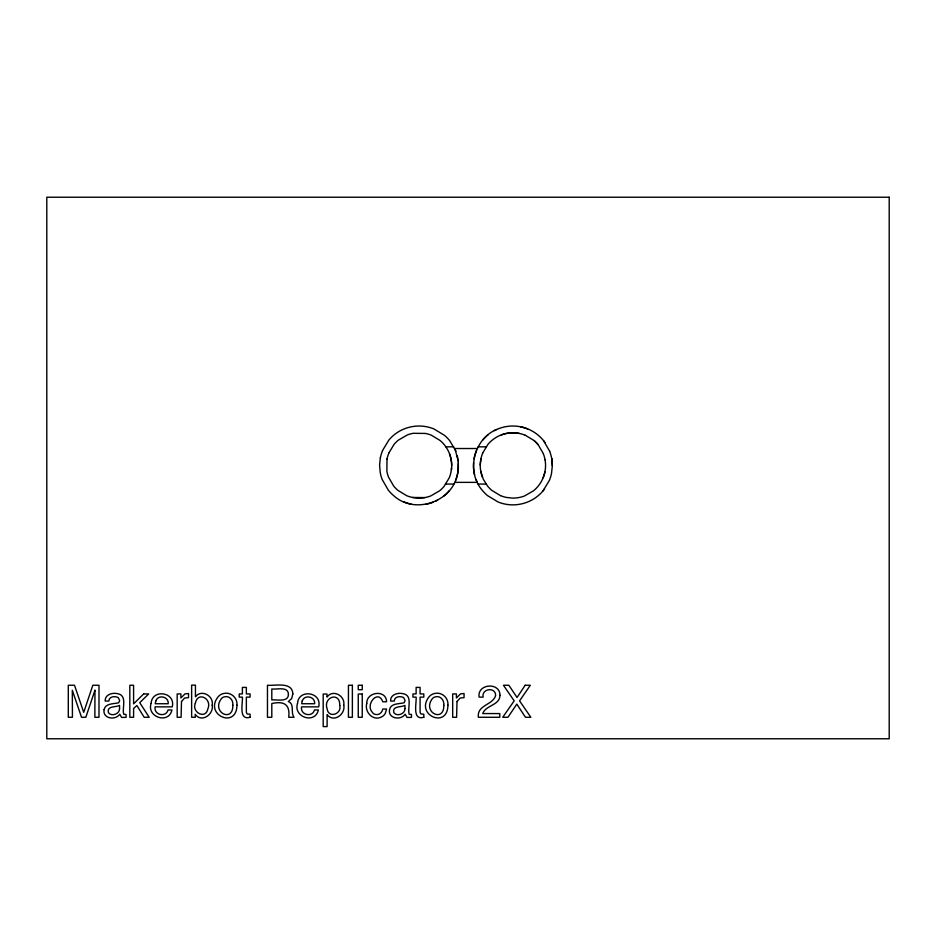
<?xml version="1.0" encoding="UTF-8"?>
<svg xmlns="http://www.w3.org/2000/svg" width="936" height="936" viewBox="0 0 936 936"><rect width="100%" height="100%" fill="white"/><g stroke="black" fill="none" stroke-linecap="round" stroke-linejoin="round"><path stroke-width="1.4" d="M387.013 458.956L386.872 471.194A32.468 32.468 0 0 0 388.522 477.126L393.623 485.971A33.146 33.146 0 0 0 397.917 490.37L406.657 495.67A32.479 32.479 0 0 0 412.53 497.449L424.768 497.589A32.468 32.468 0 0 0 430.7 495.951L439.546 490.85A33.134 33.134 0 0 0 443.945 486.556L449.245 477.816A32.479 32.479 0 0 0 451.023 471.931C452.977 462.536 450.485 452.357 444.425 444.916A33.134 33.134 0 0 0 440.131 440.517L431.391 435.217A32.468 32.468 0 0 0 425.506 433.438L413.267 433.298A32.479 32.479 0 0 0 407.347 434.947L398.49 440.037A33.123 33.123 0 0 0 394.091 444.343L388.791 453.071M473.581 462.524L473.499 466.233A29.753 29.753 0 0 0 473.909 471.159M480.238 465.063L480.893 458.956M552.322 465.894A38.68 38.68 0 0 0 551.713 458.5L552.322 465.894L551.538 473.277A39.207 39.207 0 0 1 549.385 480.379L542.997 490.92A40.002 40.002 0 0 1 537.685 496.115C528.7 503.428 516.415 506.435 505.066 504.083A39.207 39.207 0 0 1 497.964 501.93L487.422 495.542A39.991 39.991 0 0 1 482.227 490.23C465.344 470.785 474.318 436.925 498.806 428.618A39.207 39.207 0 0 1 505.955 426.64C517.362 424.546 529.565 427.834 538.375 435.357A39.991 39.991 0 0 1 543.57 440.657L549.725 451.351M451.374 469.907L451.597 467.825M380.379 457.61L379.595 464.993L380.203 472.387A39.207 39.207 0 0 0 382.204 479.536L388.358 490.23A40.002 40.002 0 0 0 393.541 495.53C415.057 515.514 454.311 501.193 457.868 472.06A29.753 29.753 0 0 0 458.394 467.134L458.02 459.728M500.643 495.67A32.479 32.479 0 0 0 506.54 497.449L512.519 498.104A32.046 32.046 0 0 0 518.649 497.589A32.479 32.479 0 0 0 524.569 495.951L533.426 490.85A33.123 33.123 0 0 0 537.826 486.556C544.05 479.244 546.776 469.135 545.044 459.693M474.049 458.839L474.26 457.61A39.195 39.195 0 0 1 476.412 450.508M382.531 450.508L388.931 439.967A40.002 40.002 0 0 1 394.243 434.772C403.229 427.459 415.502 424.453 426.851 426.804A39.207 39.207 0 0 1 433.953 428.957L444.506 435.357A40.002 40.002 0 0 1 449.69 440.657L455.364 450.216L458.195 460.957M482.672 453.071L487.972 444.343A33.134 33.134 0 0 1 492.371 440.037C499.812 433.988 509.991 431.484 519.386 433.438A32.479 32.479 0 0 1 525.143 435.217M446.39 483.268L445.84 484.064L453.761 484.064M485.538 447.619L486.088 446.835L478.167 446.835M542.985 490.92L544.53 488.978M494.278 430.689L496.525 429.577M435.392 501.31L437.638 500.198M445.84 446.835L453.773 446.835M454.615 448.519L477.29 448.519M454.627 482.368L477.301 482.368M478.144 484.064L486.076 484.064M525.271 435.217L534.011 440.517A33.134 33.134 0 0 1 538.305 444.916L543.406 453.773M500.526 495.67L491.798 490.37A33.146 33.146 0 0 1 487.492 485.971L483.187 479.01L480.753 471.194A32.046 32.046 0 0 1 480.893 459.085A32.479 32.479 0 0 1 482.672 453.2M543.57 440.657L545.056 442.634M476.073 479.536L477.032 481.818M454.884 449.069L455.844 451.351M457.236 455.774L457.833 458.5M474.084 472.387L474.599 474.809M458.394 463.425L457.657 473.277A39.183 39.183 0 0 1 455.516 480.379M482.391 477.126A32.479 32.479 0 0 1 480.753 471.194M482.8 439.967A40.002 40.002 0 0 1 488.112 434.784M520.58 426.804A39.207 39.207 0 0 1 527.682 428.957M549.725 451.503A39.207 39.207 0 0 1 551.713 458.652M544.904 471.931A32.479 32.479 0 0 1 543.126 477.816M543.395 453.89A32.479 32.479 0 0 1 545.044 459.822M534 440.517A33.134 33.134 0 0 1 538.305 444.916M501.228 434.947A32.479 32.479 0 0 1 507.148 433.298A32.058 32.058 0 0 1 519.258 433.438M449.116 490.92A40.002 40.002 0 0 1 443.804 496.115M433.122 502.269A39.218 39.218 0 0 1 425.962 504.258M411.196 504.083A39.218 39.218 0 0 1 404.083 501.93M380.379 457.762A39.207 39.207 0 0 1 382.531 450.661M387.013 459.085A32.468 32.468 0 0 1 388.791 453.2M449.526 453.89A32.479 32.479 0 0 1 451.164 459.822M451.164 459.693A32.046 32.046 0 0 1 451.678 465.824M424.768 497.589A32.058 32.058 0 0 1 418.649 498.104A32.058 32.058 0 0 1 412.53 497.449M94.957 690.265L94.864 717.28L98.994 717.28L98.994 685.257L92.839 685.257L83.702 712.331L74.506 685.257L68.293 685.257L68.293 717.28L72.435 717.28L72.318 690.265L81.526 717.28L85.819 717.28L94.957 690.265M339.745 705.463C342.096 714.121 328.325 718.708 327.167 708.926C322.756 696.864 340.341 691.283 339.745 705.463M195.355 703.24C191.295 712.296 205.651 719.761 207.78 709.09C212.495 698.677 197.66 690.862 195.355 703.24M212.191 705.159C214.028 714.437 201.357 723.2 195.25 714.297L195.25 717.28L191.634 717.28L191.634 685.14L195.448 685.14L195.448 696.77C201.404 688.837 214.04 695.893 212.191 705.159M236.937 705.112C236.773 729.542 203.674 714.73 218.17 696.747A9.641 9.641 0 0 1 223.798 693.471C230.829 691.716 237.721 697.963 236.937 705.112M366.772 703.345C364.233 712.109 373.3 721.668 381.9 716.754A8.014 8.014 0 0 0 385.433 713.033L386.568 709.02L382.754 709.02C382.297 712.53 379.033 715.385 375.43 714.449A4.809 4.809 0 0 1 372.247 712.202C365.005 704.27 378.401 688.978 382.754 701.778L386.568 701.778C386.416 689.282 366.385 691.61 366.772 703.345M447.911 705.112C447.736 729.542 414.636 714.73 429.133 696.747A9.641 9.641 0 0 1 434.772 693.471C441.792 691.716 448.695 697.963 447.911 705.112M151.117 703.369C146.402 717.152 168.866 724.534 171.92 709.956L168.059 709.956C166.163 717.725 153.539 715.139 155.13 706.855L172.247 706.855C175.991 692.02 152.041 688.475 151.117 703.369M297.543 703.369C292.828 717.152 315.303 724.534 318.345 709.956L314.496 709.956C312.589 717.725 299.965 715.139 301.567 706.855L318.673 706.855C322.429 692.02 298.467 688.475 297.543 703.369M343.746 705.089C345.805 714.297 333.59 723.154 327.12 714.659L327.12 726.593L323.189 726.593L323.189 694.044L327.003 694.044L327.003 697.133C332.69 688.779 345.478 695.846 343.746 705.089M288.44 694.301C288.522 702.597 276.635 699.344 271.803 699.929L271.803 688.978C276.623 689.727 288.229 686.029 288.44 694.301M104.107 709.617C102.281 718.614 115.479 720.778 119.749 714.191L121.61 717.421L126.067 717.385L126.067 714.496L123.727 714.25C121.867 708.002 127.553 695.682 117.959 693.751C112.741 692.324 104.738 694.407 105.183 701.064L108.845 701.064C108.939 696.349 114.964 695.846 118.228 697.577L119.656 700.491L118.72 702.76C113.853 704.059 105.417 703.088 104.107 709.617M389.54 709.617C387.715 718.614 400.9 720.778 405.171 714.191L407.043 717.421L411.489 717.385L411.489 714.496L409.149 714.25C407.289 708.002 412.975 695.682 403.393 693.751C398.163 692.324 390.172 694.407 390.605 701.064L394.267 701.064C394.372 696.349 400.386 695.846 403.662 697.577L405.089 700.491L404.141 702.76C399.274 704.059 390.85 703.088 389.54 709.617M499.953 695.308C499.906 705.498 485.62 705.089 482.742 713.571L499.801 713.571L499.801 717.28L478.366 717.28C476.716 704.843 493.155 705.089 495.612 695.483C495.764 686.615 481.303 688.557 483.116 697.133L479.127 697.133C476.939 683.537 500.187 681.934 499.953 695.308M232.842 705.229C233.204 722.908 211.782 712.542 220.849 699.426A5.335 5.335 0 0 1 224.406 696.852C229.507 695.389 233.497 700.385 232.842 705.229M443.804 705.229C444.167 722.908 422.756 712.542 431.812 699.426A5.335 5.335 0 0 1 435.369 696.852C440.482 695.389 444.46 700.385 443.804 705.229M292.839 693.892L291.658 698.595L288.323 701.544C294.407 703.755 291.014 711.325 293.214 715.853L294.068 717.28L288.744 717.28C290.16 704.761 284.439 700.725 271.803 703.544L271.803 717.28L267.462 717.28L267.462 685.257C275.032 685.983 292.383 681.373 292.839 693.892M119.551 708.564C119.867 713.899 111.396 717.07 108.389 712.588C106.599 705.65 115.783 707.476 119.551 705.405L119.551 708.564M404.972 708.564C405.288 713.899 396.817 717.07 393.822 712.588C392.02 705.65 401.205 707.476 404.972 705.405L404.972 708.564M181.502 701.509L181.104 717.28L177.173 717.28L177.173 693.927L180.905 693.927L180.905 697.963L185.071 693.833L188.534 693.517L188.534 697.659L184.626 698.022L181.502 701.509M457.002 701.509L456.604 717.28L452.685 717.28L452.685 693.927L456.405 693.927L456.405 697.963L460.582 693.833L464.045 693.517L464.045 697.659L460.126 698.022L457.002 701.509M155.785 700.994L155.236 703.743L168.211 703.743C168.983 696.489 158.032 694.173 155.785 700.994M302.211 700.994L301.673 703.743L314.648 703.743C315.409 696.489 304.469 694.173 302.211 700.994M525.154 685.257L517.046 697.507L508.868 685.257L503.439 685.257L514.192 700.865L502.714 717.28L507.955 717.28L516.824 704.118L525.459 717.28L530.841 717.28L519.574 700.865L530.326 685.257L525.154 685.257M143.664 693.927L133.591 703.849L133.591 685.257L129.823 685.257L129.823 717.28L133.591 717.28L133.591 708.517L136.878 705.51L144.167 717.28L149.175 717.28L139.733 702.679L148.684 693.927L143.664 693.927M250.087 717.28C238.177 720.732 242.986 703.076 242.389 697.133L239.23 697.133L239.23 693.927L242.389 693.927L242.389 687.41L246.355 687.41L246.355 693.927L250.087 693.927L250.087 697.133L246.355 697.133L246.355 712.378L247.186 714.016L250.087 714.191L250.087 717.28M423.809 717.28C411.899 720.732 416.707 703.076 416.122 697.133L412.951 697.133L412.951 693.927L416.122 693.927L416.122 687.41L420.089 687.41L420.089 693.927L423.809 693.927L423.809 697.133L420.089 697.133L420.089 712.378L420.907 714.016L423.809 714.191L423.809 717.28M889.2 197.227L46.8 197.227L46.8 738.773L889.2 738.773L889.2 197.227M352.369 685.257L348.438 685.257L348.438 717.28L352.369 717.28L352.369 685.257M362.244 685.257L358.254 685.257L358.254 689.703L362.244 689.703L362.244 685.257M362.244 694.044L358.254 694.044L358.254 717.28L362.244 717.28L362.244 694.044"/></g></svg>
